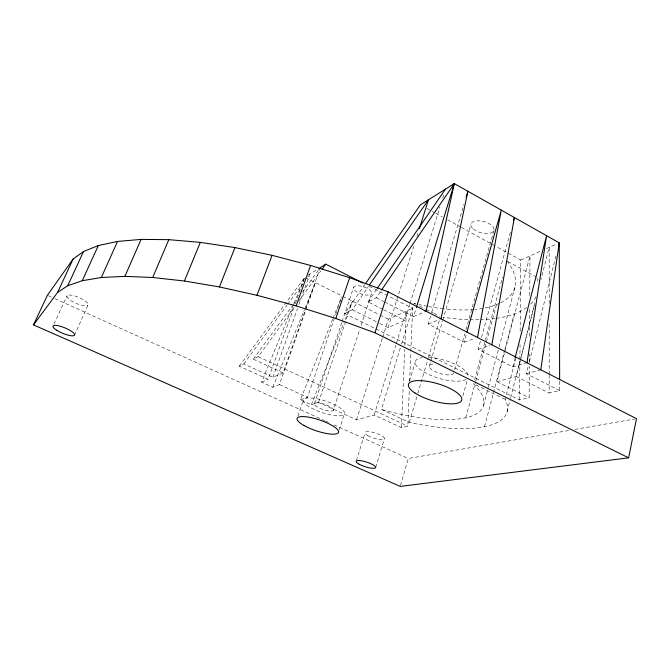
<?xml version="1.0" encoding="UTF-8"?>
<svg xmlns="http://www.w3.org/2000/svg" width="670" height="670" viewBox="0 0 670 670"><rect width="100%" height="100%" fill="white"/><g stroke="black" fill="none" stroke-linecap="round" stroke-linejoin="round"><path stroke-width="0.5" stroke-dasharray="3.35 2.51" d="M559.643 381.213L559.676 390.577L549.191 393.03L549.191 375.342M549.191 374.304L549.199 323.309M549.199 303.527L549.207 247.331L540.966 279.616M364.966 284.415L344.715 313.493L519.552 399.973L529.141 397.729L529.325 366.448M529.35 362.277L529.4 353.936M529.509 336.206L529.677 307.011M529.744 295.545L529.978 255.923L496.922 381.699L529.141 397.729M519.552 399.973L519.895 360.293M519.903 359.246L520.037 344.623M520.155 331.047L520.766 260.044L496.118 246.501M332.647 319.272L300.428 399.839L311.332 404.806L318.518 402.419L356.507 419.814L374.145 415.023L401.414 427.636L407.837 426.128L409.269 390.702M409.655 381.322L410.836 352.144M410.878 351.097L412.611 308.368L388.592 296.14M401.414 427.636L404.714 349.648M404.889 345.486L406.347 311.173L396.129 344.129M559.676 390.577L526.36 373.718L528.395 365.602M529.417 361.54L556.184 255.019M507.056 411.832L510.406 398.709M510.666 397.704L520.716 358.333M520.975 357.319L535.146 301.802M496.922 381.699L516.243 376.456L520.113 361.323M520.364 360.318L534.275 305.838M480.415 341.29L478.213 349.346L512.784 366.842L514.861 358.777M400.342 347.906L381.406 409.429L409.295 422.418A125.776 40.569 17.5 0 0 505.188 399.37L515.85 357.973M484.527 426.706L504.652 350.209M504.92 349.196L514.183 313.97M483.531 405.526L488.095 388.349M488.363 387.335L498.84 347.923M499.108 346.909L514.954 287.288M474.611 379.756L502.575 277.104M465.776 417.753L475.382 382.411M475.658 381.397L496.512 304.649M481.521 337.27L510.791 230.597M462.903 395.844L467.333 379.764M430.601 316.047L428.214 324.037L464.117 342.211L466.37 334.204M454.637 369.815L464.838 333.618M465.977 329.598L494.041 230.061M400.509 485.407L408.34 458.481L568.671 430.508M429.319 366.163L430.483 362.177M430.776 361.172L442.485 321.248M442.778 320.252L470.868 224.425M409.295 422.418L417.519 394.496M417.812 393.499L428.088 358.609M428.381 357.613L440.131 317.731M409.521 381.088L415.149 362.303M431.798 312.061L464.017 204.25M375.711 467.325L384.446 438.473M384.655 301.986L413.574 316.625L416.028 308.627M401.565 343.936L413.775 304.255M374.145 415.023L395.819 345.125M379.848 323.476L388.131 327.597L404.822 320.402L409.747 304.49M410.057 303.493L439.897 207.055M442.669 198.102L444.21 193.136M356.398 460.55L365.024 432.862M388.131 327.597L414.085 245.362M416.899 236.443L418.465 231.493M356.507 419.814L382.377 338.132M382.696 337.136L388.374 319.205L412.611 308.368M339.129 430.014L344.162 414.403A21.725 6.03 18.6 0 0 317.647 398.885A21.725 6.03 18.6 0 0 310.043 407.268A21.725 6.03 18.6 0 0 344.162 414.403M333.258 410.4A10.025 2.78 18.6 0 0 320.897 403.248A10.025 2.78 18.6 0 0 317.572 407.176A10.025 2.78 18.6 0 0 333.258 410.4L359.798 329.389M361.097 325.436L371.448 293.82A9.539 3.769 18.3 0 0 360.033 285.964A9.539 3.769 18.3 0 0 356.256 291.559A9.539 3.769 18.3 0 0 371.448 293.82M314.523 403.524L341.734 322.647M342.06 321.659L353.676 287.137M318.518 402.419L352.412 301.199L344.347 321.533M300.428 399.839L307.471 397.36L334.255 318.61M335.595 314.674L341.625 296.952M297.932 416.036L303.577 399.504M293.812 307.748L268.092 379.337L239.274 366.147L243.838 363.869L272.958 377.243L283.041 372.889L305.344 309.9M305.688 308.912L319.623 269.541M239.274 366.147L304.733 277.338L261.585 382.143L272.799 387.252L279.457 384.538L315.47 282.715L304.8 308.845M272.958 377.243L297.53 308.518M298.929 304.59L309.808 274.164L307.966 276.677M295.219 303.82L304.733 277.338M311.332 404.806L343.961 322.505M333.032 318.3L341.566 296.944M272.799 387.252L304.406 309.816M74.437 335.343L87.971 305.202A11.532 3.249 23.1 0 0 74.295 295.822A11.532 3.249 23.1 0 0 70.333 300.219A11.532 3.249 23.1 0 0 87.971 305.202M54.01 324.02L67.042 295.679M382.729 309.28L367.998 301.868L376.264 297.74L380.962 290.872M367.998 301.868L376.858 288.963M344.715 313.493L352.227 309.741L368.316 286.551M283.041 372.889L253.31 359.137L258.218 356.683L294.448 307.061M298.753 301.173L320.855 270.889M253.31 359.137L292.045 306.215M292.656 305.378L296.341 300.336M302.497 291.936L318.476 270.094M243.838 363.869L286.995 305.177M287.614 304.339L302.413 284.222M308.116 275.219L319.448 268.117M520.766 260.044L540.966 251.016M546.46 248.562L556.502 244.073M261.585 382.143L268.092 379.337M413.574 316.625L426.087 311.232M428.214 324.037L439.16 319.582M464.117 342.211L474.645 338.501M478.213 349.346L489.896 345.46M512.784 366.842L526.042 363.031M526.36 373.718L540.782 369.798M574.835 429.428L634.448 419.026M48.34 295.696L54.052 298.284M55.007 298.711L324.531 420.584M325.478 421.011L328.342 422.309M334.054 424.889L408.34 458.481M279.457 384.538L307.471 397.36M258.218 356.683L407.837 426.128M505.188 399.37L473.514 383.784A106.237 34.271 17.6 0 1 381.406 409.429M352.227 309.741L378.927 323.015M305.629 277.79L341.96 295.972M342.831 296.408L379.153 314.59M380.074 315.051L388.374 319.205M383.642 309.741L404.822 320.402M516.243 376.456L549.191 393.03M376.264 297.74L383.726 301.517M369.187 286.266L387.662 295.671M415.894 304.188L414.077 303.259A101.061 44.245 16.9 0 0 418.097 304.272M419.529 306.048L424.981 308.837M425.894 309.297L433.155 313.016M434.068 313.476L439.52 316.265M507.86 261.493L536.636 277.213M426.748 208.387L431.312 210.891M432.225 211.393L434.964 212.901M435.877 213.403L442.267 216.912M447.744 219.919L460.524 226.946M461.437 227.44L495.205 245.999M536.042 296.626A119.637 52.361 16.8 0 1 530.263 304.507M526.712 307.471A119.637 52.361 16.8 0 1 496.227 318.367M495.18 318.518A119.637 52.361 16.8 0 1 480.893 319.707M478.95 319.757A119.637 52.361 16.8 0 1 469.955 319.716M467.92 319.649A119.637 52.361 16.8 0 1 443.431 317.212M536.963 278.251A119.637 52.361 16.8 0 1 537.717 281.316M506.964 261.007A101.061 44.245 16.9 0 1 500.49 302.882M499.527 303.351A101.061 44.245 16.9 0 1 474.971 309.423M473.992 309.515A101.061 44.245 16.9 0 1 444.478 308.937M443.44 308.828A101.061 44.245 16.9 0 1 428.231 306.475M427.217 306.274A101.061 44.245 16.9 0 1 419.102 304.515M453.783 372.838A12.697 4.355 16.3 0 1 435.383 371.766A12.697 4.355 16.3 0 1 434.922 363.961M466.136 379.329A27.52 9.43 16.3 0 1 427.167 373.768A27.52 9.43 16.3 0 1 422.401 357.646M429.102 357.462A27.52 9.43 16.3 0 1 456.119 364.765A27.52 9.43 16.3 0 1 468.163 376.749M473.481 229.14A11.934 5.754 14.8 0 0 493.355 231.426A11.934 5.754 14.8 0 0 480.557 220.974A11.934 5.754 14.8 0 0 473.481 229.14M367.922 435.651A10.159 2.697 17.7 0 0 384.136 439.11A10.159 2.697 17.7 0 0 372.143 432.158A10.159 2.697 17.7 0 0 367.922 435.651"/><path stroke-width="1" d="M540.782 369.798L559.241 242.85L454.31 183.597L420.358 204.878L365.56 283.561M526.989 362.755L546.586 235.698L515.121 357.763M491.847 344.807L514.384 217.516L513.555 220.539M477.517 337.496L501.269 210.112L466.931 332.203M628.628 457.844L636.5 418.675L388.089 291.835L349.656 277.723L310.62 265.446L272.053 255.329L234.977 247.599L200.313 242.372L168.823 239.659L141.094 239.399L117.518 241.434L98.314 245.547L83.541 251.501L73.114 259.022L47.386 295.269L33.5 324.891L400.225 486.403L628.628 457.844L374.957 332.789L335.812 318.501L296.123 305.889L256.978 295.294L219.433 286.953L184.417 281.006L152.701 277.497L124.88 276.375L101.338 277.506L82.276 280.705L67.737 285.73L57.628 292.338L33.5 324.891M440.986 318.845L467.903 191.277L466.111 197.265M426.087 311.232L454.31 183.597L381.548 290.018M558.479 245.89L559.241 242.85L559.643 379.136M416.33 307.622L454.31 183.597M419.403 228.52L428.473 199.786L369.505 284.834M374.957 332.789L388.089 291.835M335.812 318.501L349.656 277.723M296.123 305.889L310.62 265.446M256.978 295.294L272.053 255.329M219.433 286.953L234.977 247.599M184.417 281.006L200.313 242.372M152.701 277.497L168.823 239.659M124.88 276.375L141.094 239.399M101.338 277.506L117.518 241.434M82.276 280.705L98.314 245.547M67.737 285.73L83.541 251.501M57.628 292.338L73.114 259.022M377.453 288.1L445.441 189.158M322.086 269.206L325.771 264.164L362.721 282.974M319.096 269.256L320.327 267.573L325.771 264.164M414.948 392.997A27.78 8.903 16.5 0 0 460.424 401.866A27.78 8.903 16.5 0 0 429.914 381.791A27.78 8.903 16.5 0 0 414.948 392.997M303.895 425.458A21.892 5.67 18.6 0 0 338.183 432.946A21.892 5.67 18.6 0 0 311.341 417.686A21.892 5.67 18.6 0 0 303.895 425.458M359.078 464.184A10.276 2.437 17.8 0 0 375.418 467.903A10.276 2.437 17.8 0 0 363.199 461.144A10.276 2.437 17.8 0 0 359.078 464.184M56.607 330.184A11.692 2.94 22.6 0 0 74.437 335.343A11.692 2.94 22.6 0 0 60.384 326.273A11.692 2.94 22.6 0 0 56.607 330.184"/></g></svg>
